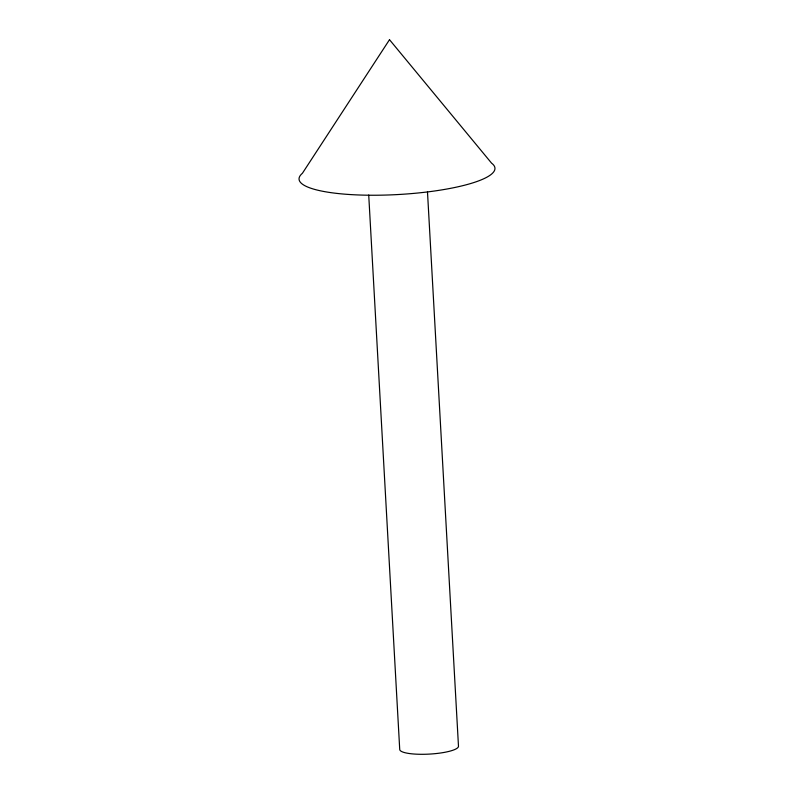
<?xml version="1.0" encoding="UTF-8"?>
<svg xmlns="http://www.w3.org/2000/svg" width="794" height="794" viewBox="0 0 794 794"><rect width="100%" height="100%" fill="white"/><g stroke="black" fill="none" stroke-linecap="round" stroke-linejoin="round"><path stroke-width="1.19" d="M427.49 191.9L458.485 746.261A29.428 6.273 -3.2 0 1 429.088 754.111A29.428 6.273 -3.2 0 1 399.719 749.397L368.724 195.036M389.507 39.7L302.395 173.3A98.099 20.892 -3.2 0 0 396.97 194.599A98.099 20.892 -3.2 0 0 491.615 163.207L389.507 39.7"/></g></svg>
